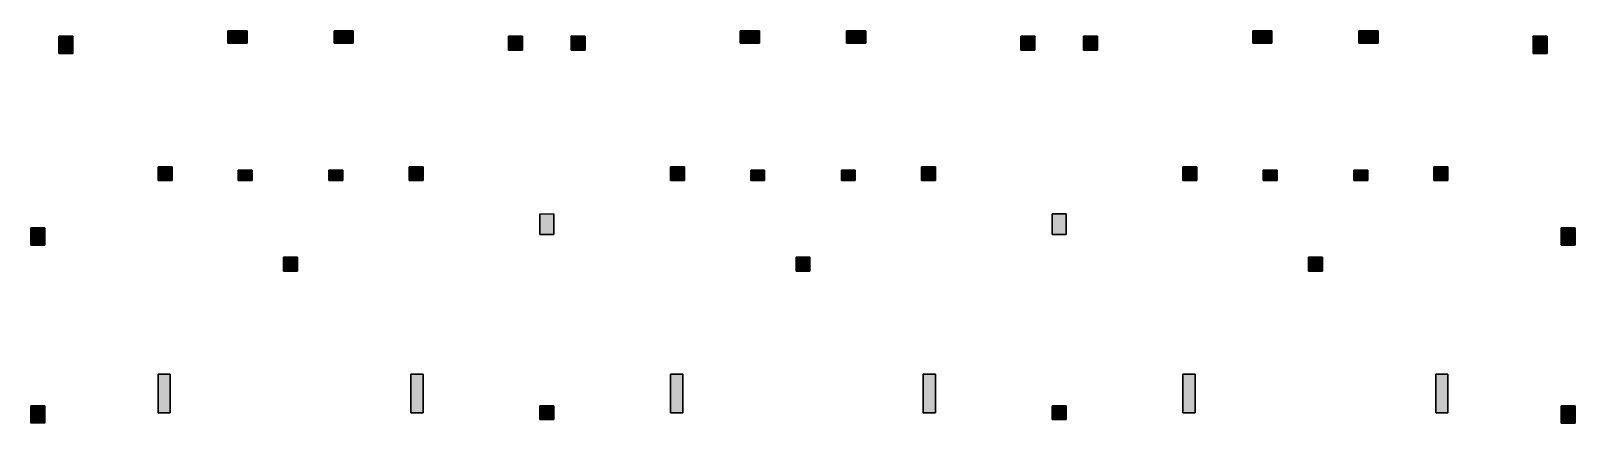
# Model space of a CAD drawing. Header units: millimetres. Extents: x 857289 to 901589, y -1244297 to -1233037.
import ezdxf

# ---------------------------------------------------------------- set-up
doc = ezdxf.new("R2010")
doc.units = ezdxf.units.MM
doc.header["$LTSCALE"] = 1000
doc.layers.add('S-COLU-HATCH', color=30, linetype='Continuous')
doc.layers.add('S-COLU-LINE1', color=6, linetype='Continuous')

msp = doc.modelspace()

# ---------------------------------------------------------------- hatches: boundary and pattern name
at = {"layer": 'S-COLU-HATCH'}
h = msp.add_hatch(color=0, dxfattribs=at)
h.dxf.hatch_style = 1
h.paths.add_polyline_path([(858089, -1233187), (858089, -1233687), (858489, -1233687), (858489, -1233187)])
h = msp.add_hatch(color=0, dxfattribs=at)
h.dxf.hatch_style = 1
h.paths.add_polyline_path([(862939, -1233037), (862939, -1233387), (863489, -1233387), (863489, -1233037)])
h = msp.add_hatch(color=0, dxfattribs=at)
h.dxf.hatch_style = 1
h.paths.add_polyline_path([(866539, -1233037), (865989, -1233037), (865989, -1233387), (866539, -1233387)])
h = msp.add_hatch(color=0, dxfattribs=at)
h.dxf.hatch_style = 1
h.paths.add_polyline_path([(871389, -1233187), (870989, -1233187), (870989, -1233587), (871389, -1233587)])
h = msp.add_hatch(color=0, dxfattribs=at)
h.dxf.hatch_style = 1
h.paths.add_polyline_path([(872789, -1233587), (872789, -1233187), (873189, -1233187), (873189, -1233587)])
h = msp.add_hatch(color=0, dxfattribs=at)
h.dxf.hatch_style = 1
h.paths.add_polyline_path([(877639, -1233037), (877639, -1233387), (878189, -1233387), (878189, -1233037)])
h = msp.add_hatch(color=0, dxfattribs=at)
h.dxf.hatch_style = 1
h.paths.add_polyline_path([(881239, -1233037), (880689, -1233037), (880689, -1233387), (881239, -1233387)])
h = msp.add_hatch(color=0, dxfattribs=at)
h.dxf.hatch_style = 1
h.paths.add_polyline_path([(886089, -1233187), (885689, -1233187), (885689, -1233587), (886089, -1233587)])
h = msp.add_hatch(color=0, dxfattribs=at)
h.dxf.hatch_style = 1
h.paths.add_polyline_path([(887489, -1233587), (887489, -1233187), (887889, -1233187), (887889, -1233587)])
h = msp.add_hatch(color=0, dxfattribs=at)
h.dxf.hatch_style = 1
h.paths.add_polyline_path([(892339, -1233037), (892339, -1233387), (892889, -1233387), (892889, -1233037)])
h = msp.add_hatch(color=0, dxfattribs=at)
h.dxf.hatch_style = 1
h.paths.add_polyline_path([(895939, -1233037), (895389, -1233037), (895389, -1233387), (895939, -1233387)])
h = msp.add_hatch(color=0, dxfattribs=at)
h.dxf.hatch_style = 1
h.paths.add_polyline_path([(900389, -1233686), (900389, -1233186), (900789, -1233186), (900789, -1233686)])
h = msp.add_hatch(color=0, dxfattribs=at)
h.dxf.hatch_style = 1
h.paths.add_polyline_path([(860939, -1236937), (860939, -1237337), (861339, -1237337), (861339, -1236937)])
h = msp.add_hatch(color=0, dxfattribs=at)
h.dxf.hatch_style = 1
h.paths.add_polyline_path([(863239, -1237037), (863239, -1237337), (863639, -1237337), (863639, -1237037)])
h = msp.add_hatch(color=0, dxfattribs=at)
h.dxf.hatch_style = 1
h.paths.add_polyline_path([(866239, -1237037), (865839, -1237037), (865839, -1237337), (866239, -1237337)])
h = msp.add_hatch(color=0, dxfattribs=at)
h.dxf.hatch_style = 1
h.paths.add_polyline_path([(868539, -1236937), (868139, -1236937), (868139, -1237337), (868539, -1237337)])
h = msp.add_hatch(color=0, dxfattribs=at)
h.dxf.hatch_style = 1
h.paths.add_polyline_path([(875639, -1236937), (875639, -1237337), (876039, -1237337), (876039, -1236937)])
h = msp.add_hatch(color=0, dxfattribs=at)
h.dxf.hatch_style = 1
h.paths.add_polyline_path([(877939, -1237037), (877939, -1237337), (878339, -1237337), (878339, -1237037)])
h = msp.add_hatch(color=0, dxfattribs=at)
h.dxf.hatch_style = 1
h.paths.add_polyline_path([(880939, -1237037), (880539, -1237037), (880539, -1237337), (880939, -1237337)])
h = msp.add_hatch(color=0, dxfattribs=at)
h.dxf.hatch_style = 1
h.paths.add_polyline_path([(883239, -1236937), (882839, -1236937), (882839, -1237337), (883239, -1237337)])
h = msp.add_hatch(color=0, dxfattribs=at)
h.dxf.hatch_style = 1
h.paths.add_polyline_path([(890339, -1236937), (890339, -1237337), (890739, -1237337), (890739, -1236937)])
h = msp.add_hatch(color=0, dxfattribs=at)
h.dxf.hatch_style = 1
h.paths.add_polyline_path([(892639, -1237037), (892639, -1237337), (893039, -1237337), (893039, -1237037)])
h = msp.add_hatch(color=0, dxfattribs=at)
h.dxf.hatch_style = 1
h.paths.add_polyline_path([(895639, -1237037), (895239, -1237037), (895239, -1237337), (895639, -1237337)])
h = msp.add_hatch(color=0, dxfattribs=at)
h.dxf.hatch_style = 1
h.paths.add_polyline_path([(897939, -1236937), (897539, -1236937), (897539, -1237337), (897939, -1237337)])
h = msp.add_hatch(color=0, dxfattribs=at)
h.dxf.hatch_style = 1
h.paths.add_polyline_path([(872289, -1238287), (871889, -1238287), (871889, -1238887), (872289, -1238887)])
h = msp.add_hatch(color=0, dxfattribs=at)
h.dxf.hatch_style = 1
h.paths.add_polyline_path([(886989, -1238287), (886589, -1238287), (886589, -1238887), (886989, -1238887)])
h = msp.add_hatch(color=0, dxfattribs=at)
h.dxf.hatch_style = 1
h.paths.add_polyline_path([(857689, -1238687), (857289, -1238687), (857289, -1239187), (857689, -1239187)])
h = msp.add_hatch(color=0, dxfattribs=at)
h.dxf.hatch_style = 1
h.paths.add_polyline_path([(901189, -1239187), (901189, -1238687), (901589, -1238687), (901589, -1239187)])
h = msp.add_hatch(color=0, dxfattribs=at)
h.dxf.hatch_style = 1
h.paths.add_polyline_path([(864939, -1239537), (864539, -1239537), (864539, -1239937), (864939, -1239937)])
h = msp.add_hatch(color=0, dxfattribs=at)
h.dxf.hatch_style = 1
h.paths.add_polyline_path([(879639, -1239537), (879239, -1239537), (879239, -1239937), (879639, -1239937)])
h = msp.add_hatch(color=0, dxfattribs=at)
h.dxf.hatch_style = 1
h.paths.add_polyline_path([(894339, -1239537), (893939, -1239537), (893939, -1239937), (894339, -1239937)])
h = msp.add_hatch(color=0, dxfattribs=at)
h.dxf.hatch_style = 1
h.paths.add_polyline_path([(860939, -1243997), (861289, -1243997), (861289, -1242887), (860939, -1242887)])
h = msp.add_hatch(color=0, dxfattribs=at)
h.dxf.hatch_style = 1
h.paths.add_polyline_path([(868189, -1243997), (868539, -1243997), (868539, -1242887), (868189, -1242887)])
h = msp.add_hatch(color=0, dxfattribs=at)
h.dxf.hatch_style = 1
h.paths.add_polyline_path([(875639, -1243997), (875989, -1243997), (875989, -1242887), (875639, -1242887)])
h = msp.add_hatch(color=0, dxfattribs=at)
h.dxf.hatch_style = 1
h.paths.add_polyline_path([(882889, -1243997), (883239, -1243997), (883239, -1242887), (882889, -1242887)])
h = msp.add_hatch(color=0, dxfattribs=at)
h.dxf.hatch_style = 1
h.paths.add_polyline_path([(890339, -1243997), (890689, -1243997), (890689, -1242887), (890339, -1242887)])
h = msp.add_hatch(color=0, dxfattribs=at)
h.dxf.hatch_style = 1
h.paths.add_polyline_path([(897589, -1243997), (897939, -1243997), (897939, -1242887), (897589, -1242887)])
h = msp.add_hatch(color=0, dxfattribs=at)
h.dxf.hatch_style = 1
h.paths.add_polyline_path([(857289, -1243797), (857289, -1244297), (857689, -1244297), (857689, -1243797)])
h = msp.add_hatch(color=0, dxfattribs=at)
h.dxf.hatch_style = 1
h.paths.add_polyline_path([(872289, -1243797), (871889, -1243797), (871889, -1244197), (872289, -1244197)])
h = msp.add_hatch(color=0, dxfattribs=at)
h.dxf.hatch_style = 1
h.paths.add_polyline_path([(886989, -1243797), (886589, -1243797), (886589, -1244197), (886989, -1244197)])
h = msp.add_hatch(color=0, dxfattribs=at)
h.dxf.hatch_style = 1
h.paths.add_polyline_path([(901189, -1244297), (901189, -1243797), (901589, -1243797), (901589, -1244297)])

# ---------------------------------------------------------------- linework, layer by layer
at = {"layer": 'S-COLU-LINE1', "linetype": 'ByBlock'}
for p, q in [((858089, -1233187), (858089, -1233687)), ((858489, -1233187), (858089, -1233187)), ((858489, -1233687), (858489, -1233187)), ((862939, -1233037), (862939, -1233387)), ((863489, -1233037), (862939, -1233037)), ((863489, -1233387), (863489, -1233037)), ((866539, -1233037), (865989, -1233037)), ((865989, -1233037), (865989, -1233387)), ((866539, -1233387), (866539, -1233037)), ((871389, -1233187), (870989, -1233187)), ((870989, -1233187), (870989, -1233587)), ((871389, -1233587), (871389, -1233187)), ((872789, -1233187), (872789, -1233587)), ((873189, -1233187), (872789, -1233187)), ((873189, -1233587), (873189, -1233187)), ((877639, -1233037), (877639, -1233387)), ((878189, -1233037), (877639, -1233037)), ((878189, -1233387), (878189, -1233037)), ((881239, -1233037), (880689, -1233037)), ((880689, -1233037), (880689, -1233387)), ((881239, -1233387), (881239, -1233037)), ((886089, -1233187), (885689, -1233187)), ((885689, -1233187), (885689, -1233587)), ((886089, -1233587), (886089, -1233187)), ((887489, -1233187), (887489, -1233587)), ((887889, -1233187), (887489, -1233187)), ((887889, -1233587), (887889, -1233187)), ((892339, -1233037), (892339, -1233387)), ((892889, -1233037), (892339, -1233037)), ((892889, -1233387), (892889, -1233037)), ((895939, -1233037), (895389, -1233037)), ((895389, -1233037), (895389, -1233387)), ((895939, -1233387), (895939, -1233037)), ((900789, -1233186), (900389, -1233186)), ((900389, -1233186), (900389, -1233686)), ((900789, -1233686), (900789, -1233186)), ((858089, -1233687), (858489, -1233687)), ((862939, -1233387), (863489, -1233387)), ((865989, -1233387), (866539, -1233387)), ((870989, -1233587), (871389, -1233587)), ((872789, -1233587), (873189, -1233587)), ((877639, -1233387), (878189, -1233387)), ((880689, -1233387), (881239, -1233387)), ((885689, -1233587), (886089, -1233587)), ((887489, -1233587), (887889, -1233587)), ((892339, -1233387), (892889, -1233387)), ((895389, -1233387), (895939, -1233387)), ((900389, -1233686), (900789, -1233686)), ((860939, -1236937), (860939, -1237337)), ((861339, -1236937), (860939, -1236937)), ((861339, -1237337), (861339, -1236937)), ((863239, -1237037), (863239, -1237337)), ((863639, -1237037), (863239, -1237037)), ((863639, -1237337), (863639, -1237037)), ((866239, -1237037), (865839, -1237037)), ((865839, -1237037), (865839, -1237337)), ((866239, -1237337), (866239, -1237037)), ((868539, -1236937), (868139, -1236937)), ((868139, -1236937), (868139, -1237337)), ((868539, -1237337), (868539, -1236937)), ((875639, -1236937), (875639, -1237337)), ((876039, -1236937), (875639, -1236937)), ((876039, -1237337), (876039, -1236937)), ((877939, -1237037), (877939, -1237337)), ((878339, -1237037), (877939, -1237037)), ((878339, -1237337), (878339, -1237037)), ((880939, -1237037), (880539, -1237037)), ((880539, -1237037), (880539, -1237337)), ((880939, -1237337), (880939, -1237037)), ((883239, -1236937), (882839, -1236937)), ((882839, -1236937), (882839, -1237337)), ((883239, -1237337), (883239, -1236937)), ((890339, -1236937), (890339, -1237337)), ((890739, -1236937), (890339, -1236937)), ((890739, -1237337), (890739, -1236937)), ((892639, -1237037), (892639, -1237337)), ((893039, -1237037), (892639, -1237037)), ((893039, -1237337), (893039, -1237037)), ((895639, -1237037), (895239, -1237037)), ((895239, -1237037), (895239, -1237337)), ((895639, -1237337), (895639, -1237037)), ((897939, -1236937), (897539, -1236937)), ((897539, -1236937), (897539, -1237337)), ((897939, -1237337), (897939, -1236937)), ((860939, -1237337), (861339, -1237337)), ((863239, -1237337), (863639, -1237337)), ((865839, -1237337), (866239, -1237337)), ((868139, -1237337), (868539, -1237337)), ((875639, -1237337), (876039, -1237337)), ((877939, -1237337), (878339, -1237337)), ((880539, -1237337), (880939, -1237337)), ((882839, -1237337), (883239, -1237337)), ((890339, -1237337), (890739, -1237337)), ((892639, -1237337), (893039, -1237337)), ((895239, -1237337), (895639, -1237337)), ((897539, -1237337), (897939, -1237337)), ((871889, -1238287), (871889, -1238887)), ((872289, -1238887), (872289, -1238287)), ((886989, -1238287), (886589, -1238287)), ((886589, -1238287), (886589, -1238887)), ((886989, -1238887), (886989, -1238287)), ((857689, -1238687), (857289, -1238687)), ((857289, -1238687), (857289, -1239187)), ((857689, -1239187), (857689, -1238687)), ((871889, -1238887), (872289, -1238887)), ((886589, -1238887), (886989, -1238887)), ((901589, -1238687), (901189, -1238687)), ((901189, -1238687), (901189, -1239187)), ((901589, -1239187), (901589, -1238687)), ((857289, -1239187), (857689, -1239187)), ((901189, -1239187), (901589, -1239187)), ((864939, -1239537), (864539, -1239537)), ((864539, -1239537), (864539, -1239937)), ((864539, -1239937), (864939, -1239937)), ((864939, -1239937), (864939, -1239537)), ((879639, -1239537), (879239, -1239537)), ((879239, -1239537), (879239, -1239937)), ((879239, -1239937), (879639, -1239937)), ((879639, -1239937), (879639, -1239537)), ((894339, -1239537), (893939, -1239537)), ((893939, -1239537), (893939, -1239937)), ((893939, -1239937), (894339, -1239937)), ((894339, -1239937), (894339, -1239537)), ((861289, -1242887), (860939, -1242887)), ((860939, -1242887), (860939, -1243997)), ((861289, -1243997), (861289, -1242887)), ((868539, -1242887), (868189, -1242887)), ((868189, -1242887), (868189, -1243997)), ((868539, -1243997), (868539, -1242887)), ((875989, -1242887), (875639, -1242887)), ((875639, -1242887), (875639, -1243997)), ((875989, -1243997), (875989, -1242887)), ((883239, -1242887), (882889, -1242887)), ((882889, -1242887), (882889, -1243997)), ((883239, -1243997), (883239, -1242887)), ((890689, -1242887), (890339, -1242887)), ((890339, -1242887), (890339, -1243997)), ((890689, -1243997), (890689, -1242887)), ((897939, -1242887), (897589, -1242887)), ((897589, -1242887), (897589, -1243997)), ((897939, -1243997), (897939, -1242887)), ((857289, -1243797), (857289, -1244297)), ((857689, -1243797), (857289, -1243797)), ((857689, -1244297), (857689, -1243797)), ((872289, -1243797), (871889, -1243797)), ((871889, -1243797), (871889, -1244197)), ((872289, -1244197), (872289, -1243797)), ((886989, -1243797), (886589, -1243797)), ((886589, -1243797), (886589, -1244197)), ((886989, -1244197), (886989, -1243797)), ((901589, -1243797), (901189, -1243797)), ((901189, -1243797), (901189, -1244297)), ((901589, -1244297), (901589, -1243797)), ((860939, -1243997), (861289, -1243997)), ((868189, -1243997), (868539, -1243997)), ((871889, -1244197), (872289, -1244197)), ((875639, -1243997), (875989, -1243997)), ((882889, -1243997), (883239, -1243997)), ((886589, -1244197), (886989, -1244197)), ((890339, -1243997), (890689, -1243997)), ((897589, -1243997), (897939, -1243997)), ((901189, -1244297), (901589, -1244297))]:
    msp.add_line(p, q, dxfattribs=at)
for points in [[(858489, -1233687), (858089, -1233687), (858089, -1233187), (858489, -1233187)], [(863489, -1233387), (862939, -1233387), (862939, -1233037), (863489, -1233037)], [(865989, -1233387), (865989, -1233037), (866539, -1233037), (866539, -1233387)], [(870989, -1233587), (870989, -1233187), (871389, -1233187), (871389, -1233587)], [(872789, -1233587), (872789, -1233187), (873189, -1233187), (873189, -1233587)], [(877639, -1233387), (877639, -1233037), (878189, -1233037), (878189, -1233387)], [(880689, -1233387), (880689, -1233037), (881239, -1233037), (881239, -1233387)], [(885689, -1233587), (885689, -1233187), (886089, -1233187), (886089, -1233587)], [(887489, -1233587), (887489, -1233187), (887889, -1233187), (887889, -1233587)], [(892339, -1233387), (892339, -1233037), (892889, -1233037), (892889, -1233387)], [(895389, -1233387), (895389, -1233037), (895939, -1233037), (895939, -1233387)], [(900389, -1233686), (900389, -1233186), (900789, -1233186), (900789, -1233686)], [(861339, -1237337), (860939, -1237337), (860939, -1236937), (861339, -1236937)], [(863639, -1237337), (863239, -1237337), (863239, -1237037), (863639, -1237037)], [(866239, -1237337), (865839, -1237337), (865839, -1237037), (866239, -1237037)], [(868139, -1237337), (868139, -1236937), (868539, -1236937), (868539, -1237337)], [(875639, -1237337), (875639, -1236937), (876039, -1236937), (876039, -1237337)], [(877939, -1237337), (877939, -1237037), (878339, -1237037), (878339, -1237337)], [(880539, -1237337), (880539, -1237037), (880939, -1237037), (880939, -1237337)], [(882839, -1237337), (882839, -1236937), (883239, -1236937), (883239, -1237337)], [(890339, -1237337), (890339, -1236937), (890739, -1236937), (890739, -1237337)], [(892639, -1237337), (892639, -1237037), (893039, -1237037), (893039, -1237337)], [(895239, -1237337), (895239, -1237037), (895639, -1237037), (895639, -1237337)], [(897539, -1237337), (897539, -1236937), (897939, -1236937), (897939, -1237337)], [(871889, -1238887), (871889, -1238287), (872289, -1238287), (872289, -1238887)], [(886589, -1238887), (886589, -1238287), (886989, -1238287), (886989, -1238887)], [(857689, -1239187), (857289, -1239187), (857289, -1238687), (857689, -1238687)], [(901189, -1239187), (901189, -1238687), (901589, -1238687), (901589, -1239187)], [(864939, -1239937), (864539, -1239937), (864539, -1239537), (864939, -1239537)], [(879239, -1239937), (879239, -1239537), (879639, -1239537), (879639, -1239937)], [(893939, -1239937), (893939, -1239537), (894339, -1239537), (894339, -1239937)], [(860939, -1243997), (860939, -1242887), (861289, -1242887), (861289, -1243997)], [(868189, -1243997), (868189, -1242887), (868539, -1242887), (868539, -1243997)], [(875639, -1243997), (875639, -1242887), (875989, -1242887), (875989, -1243997)], [(882889, -1243997), (882889, -1242887), (883239, -1242887), (883239, -1243997)], [(890339, -1243997), (890339, -1242887), (890689, -1242887), (890689, -1243997)], [(897589, -1243997), (897589, -1242887), (897939, -1242887), (897939, -1243997)], [(857689, -1244297), (857289, -1244297), (857289, -1243797), (857689, -1243797)], [(871889, -1244197), (871889, -1243797), (872289, -1243797), (872289, -1244197)], [(886589, -1244197), (886589, -1243797), (886989, -1243797), (886989, -1244197)], [(901189, -1244297), (901189, -1243797), (901589, -1243797), (901589, -1244297)]]:
    msp.add_lwpolyline(points, close=True, dxfattribs=at)

doc.saveas('drawing.dxf')
